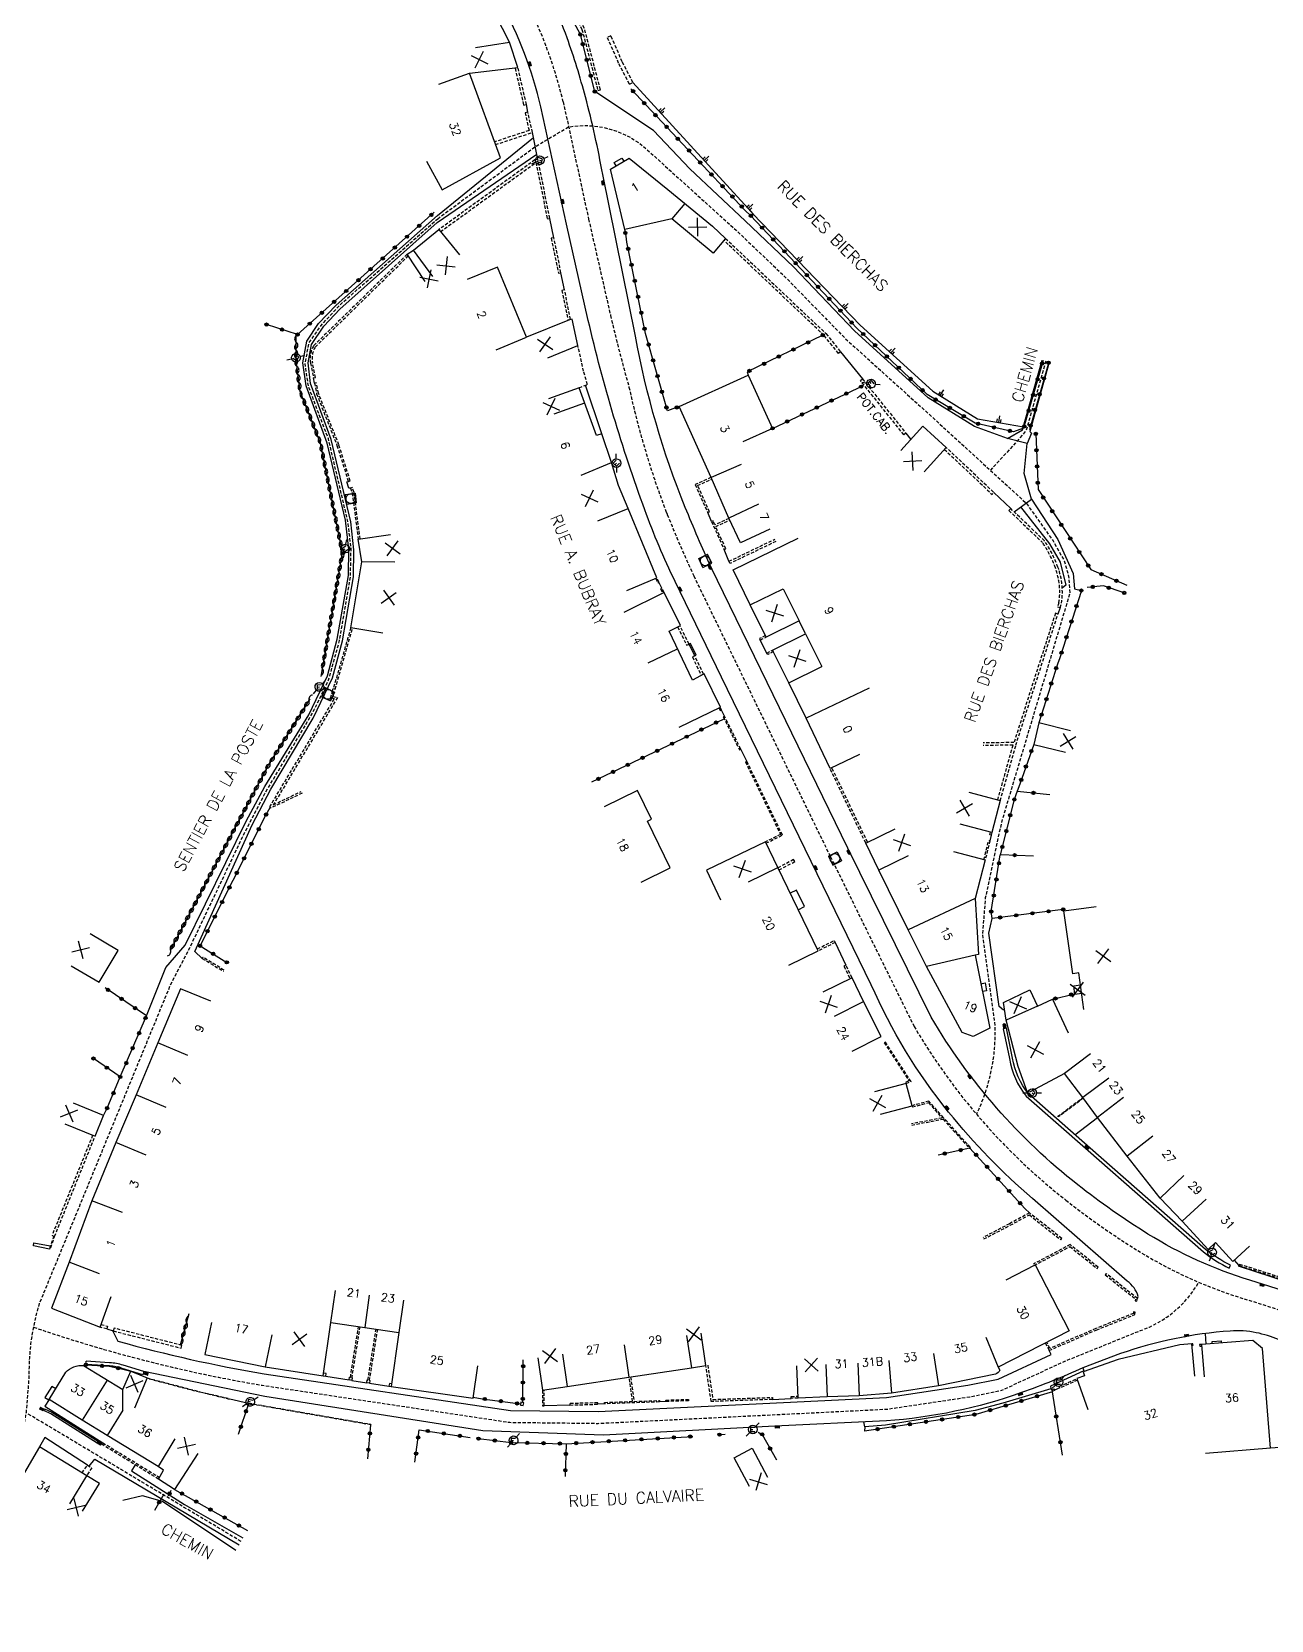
# Model space of a CAD drawing. Header units: millimetres. Extents: x 151000 to 152000, y 111999 to 113000.
# Drawn here: x 151493.3 to 151683.2, y 112000 to 112243.4 of the extents above; entities that cross this region are included whole.
import ezdxf
from ezdxf.enums import TextEntityAlignment as Align

# ---------------------------------------------------------------- set-up
doc = ezdxf.new("R2010")
doc.units = ezdxf.units.MM
doc.linetypes.add('DASHED', pattern=[0.75, 0.5, -0.25])
doc.layers.get('0').update_dxf_attribs({"linetype": 'CONTINUOUS'})
for name, color, linetype in [('W0001', 6, 'DASHED'), ('W0008', 7, 'CONTINUOUS'), ('W0100', 7, 'CONTINUOUS'), ('W0112', 1, 'DASHED'), ('W0211', 2, 'CONTINUOUS'), ('W0310', 3, 'CONTINUOUS'), ('W0322', 7, 'CONTINUOUS'), ('W0334', 7, 'CONTINUOUS'), ('W0400', 7, 'CONTINUOUS'), ('W0420', 7, 'CONTINUOUS'), ('W0471', 7, 'CONTINUOUS'), ('W0984', 7, 'CONTINUOUS'), ('W0989', 7, 'CONTINUOUS'), ('W0991', 7, 'CONTINUOUS'), ('W1102', 7, 'CONTINUOUS')]:
    doc.layers.add(name, color=color, linetype=linetype)
doc.styles.get("Standard").update_dxf_attribs({"font": 'romans.shx', "width": 0.85})

# ---------------------------------------------------------------- blocks, each defined once
blk = doc.blocks.new('T471')
for p, q in [((-0.333334, 0.333334), (-0.333334, -0.333334)), ((-0.333334, 0.333334), (0.333334, 0.333334)), ((-0.333334, 0), (0, 0)), ((0.500001, 0.500001), (1.000002, 1.000002)), ((-0.500001, -0.500001), (-1.000002, -1.000002)), ((-0.333334, -0.333334), (0.333334, -0.333334))]:
    blk.add_line(p, q)
blk.add_ellipse((0, 0), major_axis=(0.471405, 0.471405), ratio=1, start_param=5.4977871438, end_param=11.780972451)
blk = doc.blocks.new('t322o')
at = {"color": 0, "linetype": 'Continuous'}
for radius in [0.25, 0.15]:
    blk.add_circle((0, 0), radius, dxfattribs=at)
blk = doc.blocks.new('T400')
for p, q in [((-0.15, 0.3), (0.15, 0.3)), ((-0.15, -0.25), (-0.15, 0.3)), ((-0.15, 0.15), (0.15, 0.15)), ((-0.15, 0), (0.15, 0)), ((0.15, 0.3), (0.15, -0.25)), ((-0.15, -0.15), (0.15, -0.15)), ((-0.15, -0.25), (-0.15, -0.3)), ((-0.15, -0.3), (0.15, -0.3)), ((0.15, -0.3), (0.15, -0.25))]:
    blk.add_line(p, q)
blk = doc.blocks.new('t310o')
at = {"color": 0, "linetype": 'Continuous'}
for centre, start, end in [((-0.5, 0.38), 216.8699, 323.1304), ((0.5, -0.37), 36.8699, 143.1303)]:
    blk.add_arc(centre, 0.625, start, end, dxfattribs=at)
blk = doc.blocks.new('T420')
for p, q in [((0.75, 0.75), (-0.75, 0.75)), ((-0.75, 0.75), (-0.75, -0.75)), ((0.75, 0.75), (0.75, -0.75)), ((0.75, -0.75), (-0.75, -0.75))]:
    blk.add_line(p, q)
blk.add_ellipse((0, 0), major_axis=(-0.53, 0.53), ratio=1, start_param=3.926991, end_param=10.210176)
blk = doc.blocks.new('t211o')
at = {"color": 0, "linetype": 'Continuous'}
for p, q in [((-0.29, 0.5), (-0.29, 0)), ((0, 1), (0, 0)), ((0.29, 0.5), (0.29, 0))]:
    blk.add_line(p, q, dxfattribs=at)
blk = doc.blocks.new('t991o')
at = {"color": 0, "linetype": 'Continuous'}
for p, q in [((-1, 1), (1, -1)), ((-1, -1), (1, 1))]:
    blk.add_line(p, q, dxfattribs=at)

msp = doc.modelspace()

# ---------------------------------------------------------------- linework, layer by layer
at = {"layer": 'W0001'}
msp.add_lwpolyline([(151490.6, 112315.75, 0.113803), (151497.62, 112307.4), (151502.86, 112304.96), (151509.08, 112301.32), (151513.3, 112298.61), (151537.27, 112283.35), (151541.65, 112280.3, -0.111292), (151568.27, 112249.52, -0.064287), (151574.7, 112232.62), (151578.59, 112214.65), (151581.95, 112199.9, 0.011557), (151584.78, 112188.92, 0.038008), (151590.52, 112169.7, 0.000633), (151590.65, 112169.38, 0.010945), (151594.69, 112160), (151615.64, 112116.97), (151628.46, 112090.97, 0.093882), (151651.71, 112064.36, 0.027342), (151662.73, 112056.64, 0.065369), (151679.02, 112049.26), (151724.98, 112034.69)], format="xyb", dxfattribs=at)
at = {"layer": 'W0001', "flags": 128}
for points in [[(151555.47, 112214.72), (151570.41, 112225.76), (151575.53, 112228.78, -0.211483), (151586.85, 112225.93), (151601.19, 112212.95), (151608.58, 112205.92), (151617.91, 112196.37), (151630.87, 112184.67), (151645.59, 112171.19), (151649.75, 112165.39), (151651.47, 112162.29), (151652.14, 112159.91), (151652.33, 112157.36), (151641.83, 112122.18), (151639.37, 112110.68), (151638.93, 112104.98), (151640.83, 112091.13, -0.120442), (151638.01, 112077.52)], [(151474.72, 112000), (151485.89, 112015.45, 0.106589), (151492.46, 112031.87), (151492.9, 112037.32, -0.077893), (151494.46, 112048.51), (151514.55, 112097.37), (151517.48, 112103), (151525.57, 112119.99), (151529, 112126.68), (151534.86, 112136.52), (151536.62, 112139.59), (151538.76, 112144.04), (151540.43, 112150.08), (151542.1, 112159.83), (151542.2, 112164.19), (151541.72, 112168.32), (151538.72, 112181), (151535.66, 112189.05), (151535.16, 112192.61), (151535.79, 112195.74), (151537.6, 112198.36), (151540.47, 112201.48), (151555.47, 112214.72)], [(151493.56, 112044.9, 0.041336), (151528.58, 112036), (151566.5, 112030.32), (151580.08, 112030.16), (151624.41, 112032.35), (151636.99, 112034.23), (151641.88, 112035.23), (151651.54, 112039.68), (151663.13, 112044.37, 0.182544), (151672.07, 112051.79)]]:
    msp.add_lwpolyline(points, format="xyb", dxfattribs=at)
for points in [[(151648.64, 112192.89), (151645.62, 112182.27), (151644.26, 112180.66), (151640.15, 112176.17)], [(151525.34, 112012.08), (151492.44, 112031.77)]]:
    msp.add_lwpolyline(points, dxfattribs=at)
at = {"layer": 'W0008'}
for points in [[(151662.69, 112049.28), (151662.81, 112049.61, 0.162791), (151661.12, 112051.95), (151646.6, 112064.59, -0.04441), (151633.75, 112077.86, -0.067376), (151621.9, 112097.36), (151598.95, 112144.46), (151591.85, 112159.14, -0.025081), (151587.2, 112170.12, -0.030429), (151578.54, 112199.11), (151575.18, 112213.89), (151571.29, 112231.84, 0.06415), (151565.19, 112247.87, 0.111153), (151539.61, 112277.46), (151535.33, 112280.44), (151511.42, 112295.67), (151507.25, 112298.34), (151501.24, 112301.86), (151494.41, 112305.03, 0.142828), (151490.37, 112305.75)], [(151725.88, 112037.53), (151679.9, 112052.1, -0.065436), (151664.3, 112059.17, -0.027342), (151653.55, 112066.7, -0.093587), (151631.08, 112092.38), (151618.31, 112118.28), (151597.38, 112161.27, -0.010907), (151593.41, 112170.49, -0.051371), (151585.78, 112196.72), (151580.76, 112221.47, 0.02028), (151578.11, 112233.37, 0.021131), (151575.29, 112242.44, 0.046737), (151570.12, 112253.51, 0.088795)], [(151711.35, 112015.22), (151701.39, 112029.75, 0.060576), (151696.76, 112034.75), (151687.45, 112041.32, 0.095114), (151680.89, 112044.05, 0.069326), (151676.87, 112044.31, 0.065531), (151660.11, 112040.84), (151654.34, 112038.69, -0.02192), (151644.92, 112034.87, -0.067719), (151624.21, 112030.54), (151607.12, 112029.73), (151580.87, 112028.37), (151562.41, 112029), (151528.97, 112034.26), (151510.45, 112038.1), (151507.29, 112039.06, 0.067988), (151505.21, 112039.45), (151501.61, 112039.69)], [(151505.62, 112044.37), (151506.47, 112042.76, 0.026437), (151528.86, 112037.77), (151566.64, 112032.12), (151580.04, 112031.96), (151624.23, 112034.14), (151636.68, 112036), (151641.32, 112036.95), (151649.44, 112040.69), (151649.16, 112041.32)]]:
    msp.add_lwpolyline(points, format="xyb", dxfattribs=at)
for points in [[(151643.78, 112169.8), (151646.43, 112171.77), (151645.34, 112175.7), (151645.77, 112180.28), (151642.75, 112181.03), (151637.74, 112182.87), (151630.62, 112187.26), (151619.34, 112197.53), (151609.96, 112207.37), (151602.57, 112214.41), (151594.09, 112222.37), (151588.53, 112228.24), (151579.54, 112234.2)], [(151510.86, 112092.61), (151513.82, 112099.98), (151516.78, 112103.4), (151526.15, 112122.44), (151529.01, 112127.71), (151535.71, 112138.7), (151538.61, 112144.68), (151540.09, 112150.32), (151541.78, 112160.06), (151541.86, 112164.08), (151541.33, 112168.54), (151538.51, 112180.31), (151535.32, 112189.13), (151534.79, 112192.65), (151535.41, 112195.96), (151537.22, 112198.68), (151539.92, 112201.45), (151555.45, 112215.22), (151570.14, 112227.15)], [(151519.4, 112101.39), (151518.25, 112102.44), (151527.04, 112121.88), (151529.89, 112127.34), (151536.39, 112138.21), (151539.37, 112144.39), (151540.91, 112150.03), (151542.56, 112159.87), (151542.61, 112164.01), (151542.17, 112168.28), (151539.15, 112180.87), (151536, 112189.45), (151535.63, 112192.63), (151536.15, 112195.45), (151538, 112198.24), (151540.49, 112200.84), (151555.37, 112214.14), (151570.64, 112224.63)], [(151642.75, 112181.03), (151645.08, 112182.39)], [(151646.17, 112182.14), (151646.44, 112181.84), (151645.77, 112180.28)], [(151646.43, 112171.77), (151650.47, 112165.58), (151652.85, 112160.34), (151653.04, 112158.01), (151654.09, 112157.76)], [(151644.76, 112170.6), (151649.23, 112164.93), (151650.86, 112162.11), (151651.73, 112158.57), (151651.16, 112158.1)], [(151642.16, 112093.44), (151641.5, 112094.04), (151639.9, 112105.26), (151640.43, 112107.53), (151640.29, 112108.56)], [(151502.05, 112023.61), (151502.92, 112024.68), (151525.06, 112011.57)], [(151509.13, 112023.82), (151508.57, 112022.91), (151516.67, 112017.71), (151525.63, 112012.6)]]:
    msp.add_lwpolyline(points, dxfattribs=at)
at = {"layer": 'W0100'}
for points in [[(151553.75, 112223.54), (151556.15, 112219.15), (151565.08, 112224.02), (151560.36, 112237.03), (151567.76, 112237.87), (151566.45, 112241.77), (151562.25, 112250.11), (151560.61, 112253.36), (151556.75, 112259.3), (151551.01, 112264.47), (151547.87, 112267.32), (151540.55, 112274.25), (151536.79, 112277.76), (151535.14, 112278.22), (151534.97, 112277.91), (151527.3, 112282.94), (151522.15, 112286.18), (151515.47, 112290.98), (151510.68, 112294.35), (151505.8, 112297.77), (151501.95, 112299.83), (151497.22, 112302.12), (151491.92, 112304.58)], [(151553.57, 112205.1), (151550.79, 112209.26), (151551.76, 112209.91), (151555.66, 112213.05), (151558.8, 112209.16)], [(151572.33, 112193.39), (151576.95, 112195.28), (151576.08, 112199.35), (151575.69, 112199.25), (151569.06, 112196.55), (151564.63, 112207.3), (151560, 112205.4)], [(151606.37, 112167.18), (151601.85, 112165.06), (151600.07, 112168.84), (151597.37, 112175.05), (151592.46, 112185.96), (151603.02, 112190.77), (151606.77, 112182.6), (151602.22, 112180.52)], [(151584.44, 112157.76), (151589.06, 112159.68), (151584.63, 112170.33), (151583.18, 112173.83), (151582.09, 112177.36), (151580.62, 112181.76), (151579.79, 112181.49), (151577.15, 112188.83), (151572.45, 112187.14)], [(151626.44, 112179.2), (151629.79, 112182.91), (151633.38, 112179.67), (151630.02, 112175.96)], [(151547.07, 112151.22), (151542.14, 112152.04), (151543.83, 112162.13), (151543.31, 112165.6), (151548.25, 112166.34)], [(151620.1, 112132.63), (151615.58, 112130.49), (151611.93, 112138.22), (151609.27, 112143.62), (151606.78, 112148.64), (151611.82, 112151.14), (151610.85, 112153.1), (151605.82, 112150.6), (151603.34, 112155.57), (151600.74, 112160.91), (151610.71, 112165.77)], [(151592.47, 112136.8), (151598.79, 112139.89), (151596.3, 112144.97), (151594.53, 112144.03), (151590.91, 112151.53), (151592.67, 112152.4), (151590.17, 112157.46), (151583.97, 112154.4)], [(151652.45, 112136.28), (151647.59, 112137.46), (151646.79, 112134.17), (151651.65, 112132.99)], [(151586.62, 112113.06), (151591.11, 112115.26), (151587.6, 112122.42), (151588.22, 112122.72), (151586.07, 112127.11), (151580.97, 112124.61)], [(151636.83, 112126.85), (151641.66, 112125.56), (151640.36, 112120.67), (151635.53, 112121.95)], [(151634.52, 112117.75), (151639.36, 112116.49), (151637.83, 112110.57), (151638.31, 112101.97), (151637.84, 112101.87), (151640.05, 112090.72), (151637.5, 112089.44), (151635.85, 112090.03), (151630.38, 112100.13), (151627.55, 112105.78), (151623.08, 112114.9), (151621.06, 112119.07), (151625.57, 112121.24)], [(151609.28, 112100.37), (151613.78, 112102.55), (151607.6, 112115.3), (151605.67, 112119.23), (151596.63, 112114.9), (151598.79, 112110.39)], [(151654.49, 112093.55), (151653.69, 112099.17), (151652.78, 112099.04), (151651.41, 112108.66), (151656.36, 112109.37)], [(151499.32, 112100.28), (151503.62, 112097.74), (151506.51, 112102.63), (151502.21, 112105.17)], [(151618.97, 112087.16), (151623.43, 112089.42), (151620.71, 112094.79), (151618.95, 112098.41), (151614.46, 112096.22)], [(151520.69, 112094.82), (151516.07, 112096.75), (151512.61, 112088.46), (151509.26, 112080.5), (151506.18, 112073.17), (151502.5, 112064.24), (151498.99, 112054.85), (151496.32, 112047.82), (151503.73, 112044.9), (151505.46, 112049.59)], [(151679.86, 112057.3), (151677.3, 112054.94), (151674.63, 112057.85), (151673.5, 112056.82), (151669.54, 112061.12), (151666.15, 112064.67), (151661.12, 112071.1), (151656.58, 112077.03), (151654.3, 112080.07), (151651.51, 112083.77), (151646.24, 112080.96), (151645.83, 112080.86), (151644.42, 112084.85), (151642.56, 112091.91), (151642.14, 112094.66), (151646.18, 112096.56), (151647.35, 112094.06), (151649.65, 112095.14), (151652.08, 112089.99)], [(151654.14, 112096.02), (151653.1, 112095.87), (151652.92, 112097.18), (151653.95, 112097.33)], [(151623.34, 112077.52), (151628.16, 112078.83), (151627.24, 112082.24), (151622.41, 112080.93)], [(151498.35, 112076.06), (151502.97, 112074.14), (151504.29, 112077.32), (151499.67, 112079.24)], [(151520.81, 112045.61), (151519.8, 112040.71), (151529.06, 112038.81), (151537.94, 112037.44), (151539.11, 112045.59), (151549.54, 112044.1), (151548.35, 112035.81), (151560.91, 112034), (151561.62, 112038.95)], [(151570.79, 112040.2), (151571.52, 112035.25), (151575.31, 112035.81), (151584.78, 112037.25), (151594.34, 112038.69), (151596.56, 112039.02), (151595.82, 112043.97)], [(151501.03, 112016.69), (151503.63, 112020.96), (151501.72, 112022.12), (151494.47, 112026.58), (151491.09, 112020.77), (151487.52, 112014.23), (151491.91, 112011.83)], [(151603.24, 112020.48), (151600.89, 112024.9), (151603.66, 112026.36), (151606, 112021.94)]]:
    msp.add_lwpolyline(points, dxfattribs=at)
msp.add_lwpolyline([(151597.66, 112209.42), (151591.35, 112214.71), (151584.12, 112213.05), (151581.94, 112222.31), (151584.82, 112224), (151590.73, 112219.17), (151597.6, 112213.59), (151599.56, 112211.71)], close=True, dxfattribs=at)
for points in [[(151642.55, 112052.17), (151647, 112054.46), (151652.2, 112044.36), (151641.35, 112038.76), (151641.58, 112038.32, -0.246478), (151640.92, 112037.71), (151632.2, 112035.89), (151624.99, 112034.8), (151620.06, 112034.38), (151615.16, 112034.2), (151610.69, 112034.01), (151610.48, 112039)], [(151518.73, 112025.54), (151515.16, 112020.03), (151512.71, 112021.62), (151513.48, 112022.99), (151512.62, 112023.54), (151504.82, 112028.28), (151501.01, 112030.65), (151495.93, 112033.81), (151498.5, 112037.99, -0.235658), (151501.22, 112039.02), (151507.25, 112035.33), (151508.46, 112038.15), (151510.94, 112037.13), (151509.02, 112032.51)]]:
    msp.add_lwpolyline(points, format="xyb", dxfattribs=at)
at = {"layer": 'W0100', "flags": 128}
for points in [[(151671.5, 112037.39), (151671, 112042.36), (151669.19, 112042.18), (151659.75, 112039.94), (151654.36, 112038.06), (151654.59, 112037.42), (151653.42, 112037.02), (151655.06, 112032.3)], [(151693.14, 112028.17), (151697.23, 112031.04), (151695.52, 112033.48), (151687.11, 112028.19), (151687.27, 112026.68), (151683.09, 112026.35), (151681.82, 112041.63), (151680.35, 112042.85), (151672.52, 112042.26), (151672.89, 112037.27)]]:
    msp.add_lwpolyline(points, dxfattribs=at)
at = {"layer": 'W0112'}
for points in [[(151580.4, 112234.48), (151577.96, 112243.87), (151573.12, 112252.98), (151562.65, 112268.55), (151552.62, 112279.47), (151552.33, 112279.2), (151562.34, 112268.3), (151572.77, 112252.78), (151577.58, 112243.72), (151580.01, 112234.38), (151580.01, 112234.38)], [(151581.45, 112242.49), (151583.19, 112238.49), (151584.84, 112235.32), (151585.39, 112235.6), (151583.75, 112238.75), (151582.01, 112242.73)], [(151573.96, 112206.37), (151574.36, 112206.45), (151573.26, 112211.81), (151572.87, 112211.73)], [(151536.57, 112189.53), (151536.91, 112187.9), (151540.04, 112179.98), (151541.78, 112174.47), (151542.06, 112174.56), (151540.33, 112180.08), (151537.2, 112187.98), (151536.87, 112189.59)], [(151620.55, 112190.17), (151627.22, 112181.85), (151626.91, 112181.6), (151620.24, 112189.92)], [(151601.9, 112133.47), (151599.42, 112138.49), (151599.22, 112138.39), (151601.69, 112133.37)], [(151627.24, 112082.24), (151628, 112082.52), (151624.06, 112088.57), (151623.89, 112088.46), (151627.69, 112082.62), (151627.17, 112082.43)], [(151662.58, 112048.86), (151662.69, 112049.28), (151657.91, 112053.1), (151657.75, 112052.91), (151662.41, 112049.19), (151662.34, 112048.93)], [(151505.77, 112044.32), (151516.17, 112041.69), (151516.28, 112042.11), (151505.88, 112044.75)], [(151523.59, 112033.84), (151519.93, 112034.7), (151519.96, 112034.8), (151523.62, 112033.94)], [(151649.62, 112035.32), (151649.9, 112035.45), (151650, 112035.22), (151649.72, 112035.09)], [(151526.5, 112033.27), (151545.22, 112030.03), (151545.2, 112029.93), (151526.49, 112033.17), (151526.49, 112033.17)], [(151568.22, 112033.39), (151568.15, 112032.96), (151568.59, 112032.9), (151568.65, 112033.33)], [(151580.03, 112033.1), (151580.02, 112033.32), (151575.71, 112033.18), (151575.72, 112032.96)], [(151590.45, 112033.72), (151593.92, 112033.84), (151593.92, 112033.62), (151590.46, 112033.5)]]:
    msp.add_lwpolyline(points, close=True, dxfattribs=at)
for points in [[(151567.33, 112237.77), (151568.64, 112232.1), (151569.07, 112232.2), (151567.76, 112237.87)], [(151564.33, 112226.07), (151569.98, 112227.93), (151569.3, 112231.05), (151568.87, 112230.96), (151569.47, 112228.23), (151564.18, 112226.49)], [(151555.92, 112212.74), (151570.49, 112223.33), (151572.28, 112214.69), (151572.67, 112214.77), (151570.8, 112223.81), (151570.37, 112223.74), (151555.66, 112213.05)], [(151599.56, 112211.71), (151614.96, 112197.11), (151617.19, 112194.33), (151616.88, 112194.08), (151614.66, 112196.84), (151599.29, 112211.42)], [(151575.84, 112199.29), (151574.9, 112203.82), (151574.51, 112203.74), (151575.46, 112199.16)], [(151577.15, 112188.83), (151578.4, 112189.29), (151577.83, 112191.35), (151576.95, 112195.28)], [(151543.6, 112165.64), (151542.65, 112172.79), (151542.38, 112173.56), (151542.09, 112173.46), (151542.35, 112172.72), (151543.31, 112165.6)], [(151597.35, 112175.1), (151594.93, 112173.98), (151596.84, 112169.7), (151597.1, 112169.81), (151595.29, 112173.84), (151597.46, 112174.84)], [(151600.09, 112168.79), (151597.95, 112167.82), (151597.66, 112168.45), (151597.4, 112168.34), (151599.34, 112164.05), (151599.6, 112164.16), (151598.06, 112167.56), (151600.21, 112168.54)], [(151607.27, 112165.27), (151600.26, 112161.9), (151600.1, 112162.24), (151607.11, 112165.61)], [(151588.87, 112159.6), (151589.19, 112158.95), (151589.37, 112159.04), (151589.06, 112159.68)], [(151590.17, 112157.46), (151589.8, 112158.11), (151589.63, 112158.01), (151589.99, 112157.37)], [(151641.66, 112125.56), (151644.05, 112134.06), (151650.49, 112154.14), (151650.11, 112154.27), (151643.76, 112134.46), (151639.05, 112134.42)], [(151542.14, 112152.04), (151539.48, 112142.74), (151539.76, 112142.66), (151542.43, 112151.96)], [(151592.23, 112152.19), (151593.63, 112149.36), (151593.99, 112149.54), (151592.59, 112152.36)], [(151605.7, 112150.84), (151604.79, 112150.42), (151604.9, 112150.17), (151605.82, 112150.6)], [(151596.22, 112144.93), (151594.86, 112147.75), (151594.5, 112147.58), (151595.86, 112144.74)], [(151606.91, 112148.4), (151606.05, 112147.93), (151605.92, 112148.17), (151606.78, 112148.64)], [(151534.68, 112126.7), (151529.94, 112124.43), (151529.73, 112124.6), (151539.64, 112141.16), (151539.04, 112141.28), (151539.24, 112141.96), (151539.52, 112141.88), (151539.42, 112141.51), (151540.12, 112141.37), (151530.28, 112124.92), (151534.55, 112126.97)], [(151598.55, 112139.77), (151598.74, 112139.35), (151598.95, 112139.44), (151598.76, 112139.87)], [(151641.28, 112125.67), (151643.63, 112134.06), (151639.05, 112134.02)], [(151605.77, 112119.03), (151608.29, 112120.29), (151602.82, 112131.62), (151602.61, 112131.52), (151607.99, 112120.39), (151605.67, 112119.23)], [(151621.06, 112119.07), (151615.58, 112130.49)], [(151621.33, 112119.2), (151615.85, 112130.62)], [(151640.36, 112120.67), (151640.26, 112120.27), (151640.06, 112120.32), (151640.17, 112120.72)], [(151639.17, 112116.54), (151639.89, 112119.46), (151640.08, 112119.41), (151639.36, 112116.49)], [(151607.77, 112114.95), (151610.18, 112116.23), (151610, 112116.55), (151607.62, 112115.27)], [(151613.63, 112102.84), (151616.21, 112104.13), (151616.36, 112103.83), (151613.78, 112102.55)], [(151522.74, 112099.61), (151519.51, 112101.56), (151519.4, 112101.39), (151522.64, 112099.44)], [(151618.95, 112098.41), (151618.01, 112100.36), (151617.71, 112100.22), (151618.66, 112098.26)], [(151628.1, 112075.86), (151632.9, 112076.77), (151636.94, 112072.3), (151637.09, 112072.44), (151632.97, 112076.99), (151630.73, 112079.53), (151628.16, 112078.83), (151628.22, 112078.63), (151630.66, 112079.3), (151632.74, 112076.94), (151628.06, 112076.05)], [(151654.38, 112079.97), (151650.56, 112077.1), (151650.49, 112077.2), (151654.31, 112080.06)], [(151502.6, 112074.29), (151496.38, 112058.95), (151496.66, 112058.83), (151496.1, 112057.13), (151496.19, 112057.1), (151496.76, 112058.8), (151502.97, 112074.14)], [(151639.14, 112058.41), (151643.18, 112060.51), (151646.12, 112062.09), (151650.92, 112058.3), (151651.08, 112058.5), (151646.15, 112062.39), (151643.07, 112060.73), (151639.02, 112058.64)], [(151646.88, 112054.35), (151652.34, 112057.24), (151656.51, 112053.89), (151656.66, 112054.09), (151652.37, 112057.54), (151646.76, 112054.57)], [(151684.66, 112055.37), (151688.11, 112051.43), (151678.31, 112054.53), (151678.25, 112054.34), (151688.49, 112051.1), (151688.55, 112051.29), (151688.48, 112051.32), (151684.81, 112055.5)], [(151648.56, 112042.48), (151649.16, 112041.32), (151656.38, 112044.46), (151662.29, 112046.83), (151662.35, 112047.22), (151662.1, 112047.26), (151662.06, 112047), (151656.29, 112044.69), (151649.27, 112041.64), (151648.78, 112042.6)], [(151503.88, 112045.31), (151504.89, 112045.04), (151504.78, 112044.62), (151503.73, 112044.9)], [(151543.54, 112044.96), (151542.28, 112037.18), (151542.39, 112037.17), (151542.33, 112036.75), (151541.91, 112036.81), (151541.97, 112037.23), (151542.09, 112037.21), (151543.34, 112044.99)], [(151546.23, 112044.57), (151544.98, 112036.76), (151545.09, 112036.74), (151545.03, 112036.32), (151544.6, 112036.39), (151544.67, 112036.81), (151544.78, 112036.79), (151546.03, 112044.6)], [(151671.03, 112042.1), (151671.22, 112042.12), (151671.19, 112042.37), (151671, 112042.35)], [(151672.52, 112042.26), (151672.2, 112042.23), (151672.23, 112041.98), (151672.53, 112042.01)], [(151510.94, 112037.13), (151519.03, 112035.01), (151519, 112034.92), (151510.9, 112037.03)], [(151537.94, 112037.44), (151538.34, 112037.39), (151538.39, 112037.81), (151538, 112037.86)], [(151585.03, 112037.29), (151585.55, 112033.53), (151589.44, 112033.67), (151589.44, 112033.45), (151581.04, 112033.15), (151581.04, 112033.37), (151585.32, 112033.52), (151584.82, 112037.25)], [(151596.85, 112039.07), (151597.63, 112033.82), (151606.76, 112034.13), (151606.77, 112033.83), (151597.37, 112033.51), (151596.56, 112039.02)], [(151653.5, 112036.78), (151650.81, 112035.58), (151650.71, 112035.81), (151653.42, 112037.02)], [(151548.41, 112036.22), (151548.08, 112036.28), (151548, 112035.87), (151548.35, 112035.81)], [(151571.52, 112035.25), (151571.52, 112032.86), (151571.78, 112032.86), (151571.78, 112035.29)], [(151610.69, 112034.01), (151609.64, 112033.99), (151609.64, 112034.29), (151610.69, 112034.31)], [(151512.71, 112021.62), (151504, 112026.95), (151504.16, 112027.2), (151512.86, 112021.87)], [(151501, 112022.57), (151501.8, 112023.78), (151502.46, 112023.34), (151501.67, 112022.15)]]:
    msp.add_lwpolyline(points, dxfattribs=at)
msp.add_lwpolyline([(151550.79, 112209.26), (151536.46, 112195.25, 0.175438), (151535.97, 112192.6), (151536.43, 112190.32), (151536.73, 112190.38), (151536.27, 112192.65, -0.172304), (151536.7, 112195.06), (151550.96, 112209.01)], format="xyb", dxfattribs=at)
at = {"layer": 'W0112', "flags": 128}
msp.add_lwpolyline([(151633.1, 112179.38), (151640.4, 112172.49), (151640.67, 112172.78), (151633.38, 112179.67)], dxfattribs=at)
at = {"layer": 'W0112'}
msp.add_lwpolyline([(151650.83, 112155.13), (151651.05, 112155.8, 0.126051), (151650.5, 112161.34, 0.061524), (151648.44, 112165.37), (151643.27, 112170.3), (151642.99, 112170.01), (151648.14, 112165.11, -0.060926), (151650.12, 112161.21, -0.125271), (151650.66, 112155.89), (151650.45, 112155.25)], format="xyb", close=True, dxfattribs=at)
at = {"layer": 'W0211'}
for points in [[(151585.39, 112235.6), (151603.03, 112216.26), (151603.76, 112215.44), (151620.18, 112198.41), (151631.32, 112188.32), (151638.18, 112184.08), (151645.21, 112182.85)], [(151524.52, 112010.66), (151513.29, 112018.21), (151510.22, 112019.04), (151507.23, 112018.33)]]:
    msp.add_lwpolyline(points, dxfattribs=at)
at = {"layer": 'W0310'}
for points in [[(151537.6, 112144.56), (151540.87, 112163.57), (151537.5, 112180.32), (151534.41, 112188.27), (151533.78, 112193.05), (151533.81, 112196.79)], [(151514.52, 112102.67), (151524.24, 112121.05), (151529.56, 112130.99), (151535.94, 112141.16)], [(151516.05, 112042.17), (151517.41, 112046.98)]]:
    msp.add_lwpolyline(points, dxfattribs=at)
at = {"layer": 'W0322'}
msp.add_line((151651.19, 112025.29), (151649.62, 112035.32), dxfattribs=at)
for points in [[(151577.33, 112242.92), (151571.93, 112253.01), (151562.14, 112267.4), (151552.42, 112278.39)], [(151579.54, 112234.2), (151577.33, 112242.92)], [(151648.22, 112193.01), (151645.25, 112182.63), (151643.69, 112182.07), (151637.81, 112183.41), (151630.49, 112187.77), (151619.71, 112197.95), (151603.45, 112215.17), (151602.55, 112216.05), (151585.05, 112234.61)], [(151534, 112196.97), (151554.94, 112215.7)], [(151584.33, 112212.03), (151584.12, 112213.05)], [(151592.46, 112185.96), (151590.66, 112185.26), (151587.32, 112197.11), (151584.46, 112211.13)], [(151534, 112196.97), (151529.24, 112198.5)], [(151614.48, 112196.86), (151602.88, 112191.24), (151603.02, 112190.77)], [(151649.1, 112192.76), (151646.12, 112182.39)], [(151606.77, 112182.6), (151620.72, 112189.17)], [(151647.11, 112181.75), (151647.45, 112173.21), (151655.53, 112160.98), (151661.05, 112158.55)], [(151654.09, 112157.76), (151650.79, 112147.45)], [(151660.66, 112157.39), (151657.46, 112158.46), (151654.99, 112158.21)], [(151650.41, 112146.45), (151647.59, 112137.46)], [(151579.11, 112128.42), (151599.36, 112138.12)], [(151646.79, 112134.17), (151644.65, 112128.08)], [(151644.27, 112127), (151649.24, 112126.48)], [(151519.07, 112103.32), (151529.17, 112123.43), (151529.82, 112124.49)], [(151643.82, 112125.74), (151641.67, 112117.26)], [(151640.29, 112108.56), (151641.67, 112117.26)], [(151641.76, 112117.29), (151646.76, 112117.11)], [(151651.41, 112108.66), (151651.31, 112108.89), (151640.43, 112107.53)], [(151519.07, 112103.32), (151523.18, 112100.79)], [(151504.82, 112078.46), (151506.84, 112083.23), (151510.86, 112092.61), (151504.5, 112096.88)], [(151649.65, 112095.14), (151653.09, 112095.99)], [(151506.84, 112083.23), (151502.72, 112086.06)], [(151637.02, 112072.34), (151632.14, 112071.27)], [(151645.45, 112063.09), (151637.02, 112072.34)], [(151568.49, 112033.36), (151568.58, 112039.87)], [(151501.57, 112039.14), (151505.12, 112038.9), (151507.02, 112038.54), (151508.46, 112038.15)], [(151649.66, 112035), (151637.92, 112031.54), (151620.88, 112028.98)], [(151526.49, 112033.17), (151524.92, 112028.46)], [(151562.29, 112033.94), (151568.18, 112033.15)], [(151545.2, 112029.94), (151544.71, 112024.75)], [(151551.99, 112024.23), (151552.64, 112029.18), (151560.46, 112028.01)], [(151561.74, 112027.82), (151566.72, 112027.21), (151575.17, 112027.04), (151594.58, 112028.16)], [(151598.65, 112028.43), (151599.53, 112028.51)], [(151604.59, 112028.82), (151605.17, 112028.48)], [(151605.17, 112028.48), (151607.38, 112024.56)], [(151575.17, 112027.04), (151575, 112022.04)], [(151514.58, 112019.85), (151514.19, 112019.03)], [(151515.16, 112020.03), (151526.35, 112013.75)], [(151513.51, 112019.33), (151512.1, 112016.79)]]:
    msp.add_lwpolyline(points, dxfattribs=at)
at = {"layer": 'W0334'}
for points in [[(151569.3, 112231.05), (151569.07, 112232.2)], [(151570.8, 112223.81), (151569.98, 112227.93)], [(151582.83, 112222.83), (151582.53, 112223.33), (151583.69, 112224), (151583.98, 112223.51)], [(151573.26, 112211.81), (151572.67, 112214.77)], [(151584.46, 112211.13), (151584.33, 112212.03)], [(151574.9, 112203.82), (151574.36, 112206.45)], [(151617.19, 112194.33), (151620.55, 112190.17)], [(151645.08, 112182.39), (151648.11, 112193.04)], [(151649.17, 112192.74), (151646.17, 112182.14)], [(151536.57, 112189.53), (151536.43, 112190.32)], [(151580.62, 112181.76), (151578.14, 112189.2)], [(151627.22, 112181.85), (151627.94, 112180.87)], [(151542.09, 112173.46), (151541.87, 112173.42), (151541.55, 112174.42), (151541.78, 112174.47)], [(151643.27, 112170.3), (151640.67, 112172.78)], [(151597.4, 112168.34), (151596.84, 112169.7)], [(151600.1, 112162.24), (151599.34, 112164.05)], [(151589.8, 112158.11), (151589.37, 112159.04)], [(151650.83, 112155.13), (151650.49, 112154.14)], [(151594.86, 112147.75), (151595.09, 112147.85), (151594.21, 112149.65), (151593.99, 112149.54)], [(151594.86, 112147.75), (151593.99, 112149.54)], [(151605.92, 112148.17), (151604.9, 112150.17)], [(151650.79, 112147.45), (151650.41, 112146.45)], [(151539.24, 112141.96), (151539.48, 112142.74)], [(151599.42, 112138.49), (151598.95, 112139.44)], [(151602.82, 112131.62), (151601.9, 112133.47)], [(151644.65, 112128.08), (151644.27, 112127), (151643.82, 112125.74)], [(151640.26, 112120.27), (151640.08, 112119.41)], [(151610.72, 112108.86), (151611.69, 112109.33), (151610.44, 112111.87), (151609.49, 112111.41)], [(151616.36, 112103.83), (151618.01, 112100.36)], [(151638.7, 112097.52), (151639.34, 112097.65), (151639.56, 112096.44), (151638.94, 112096.32)], [(151504.29, 112077.32), (151504.82, 112078.46)], [(151653.11, 112074.38), (151656.57, 112077.04)], [(151646.22, 112062.34), (151645.45, 112063.09)], [(151726.36, 112039.03), (151688.48, 112050.89), (151678.17, 112054.22), (151678.25, 112054.34), (151677.55, 112055.17)], [(151504.78, 112044.62), (151505.77, 112044.32)], [(151673.06, 112043.92), (151673.15, 112042.31)], [(151674.15, 112042.38), (151674.13, 112042.71), (151675.5, 112042.8), (151675.52, 112042.49)], [(151538.34, 112037.39), (151541.91, 112036.81)], [(151654.34, 112038.69), (151654.46, 112038.19), (151649.35, 112035.84), (151649.41, 112035.47)], [(151496.94, 112035.46), (151496.35, 112035.82), (151495.28, 112034.13), (151495.89, 112033.75)], [(151519.03, 112035.01), (151519.96, 112034.8)], [(151542.33, 112036.75), (151544.6, 112036.39)], [(151545.03, 112036.32), (151548, 112035.87)], [(151649.41, 112035.47), (151642.07, 112033.28), (151637.83, 112032.15), (151624.08, 112029.88), (151620.92, 112029.64), (151620.77, 112030.38)], [(151649.63, 112035.24), (151649.41, 112035.47)], [(151650.8, 112035.6), (151650, 112035.24)], [(151495.93, 112033.81), (151495.26, 112032.8), (151504.16, 112027.2)], [(151523.62, 112033.94), (151526.5, 112033.27)], [(151560.93, 112034.16), (151562.29, 112033.94)], [(151575.72, 112032.96), (151571.78, 112032.86)], [(151581.04, 112033.15), (151580.03, 112033.1)], [(151590.46, 112033.5), (151589.44, 112033.45)], [(151606.77, 112033.83), (151609.64, 112033.99)], [(151620.92, 112029.64), (151620.88, 112028.98)], [(151501.8, 112023.78), (151495.26, 112027.99), (151494.47, 112026.58)]]:
    msp.add_lwpolyline(points, dxfattribs=at)
msp.add_lwpolyline([(151642.11, 112090.62), (151643.06, 112086.04, 0.130833), (151645.65, 112080.29), (151655.13, 112071.94), (151672.8, 112056.43, 0.059728), (151676.74, 112053.96), (151676.95, 112054.41, -0.059596), (151673.12, 112056.81), (151655.46, 112072.31), (151646.01, 112080.64, -0.13017), (151643.56, 112086.13), (151642.6, 112090.72)], format="xyb", close=True, dxfattribs=at)
for points in [[(151493.61, 112057.83), (151496.09, 112057.36), (151496, 112056.86), (151493.52, 112057.34)], [(151503.32, 112027.15), (151496.2, 112031.63), (151495.1, 112032.14), (151495.23, 112032.41), (151496.35, 112031.89), (151503.48, 112027.4)]]:
    msp.add_lwpolyline(points, close=True, dxfattribs=at)
at = {"layer": 'W0334', "flags": 128}
msp.add_lwpolyline([(151510.45, 112038.1), (151510.3, 112037.62), (151507.14, 112038.58, 0.068385), (151505.18, 112038.95), (151501.58, 112039.19), (151501.61, 112039.69)], format="xyb", dxfattribs=at)
at = {"layer": 'W1102'}
for p, q in [((151561.27, 112240.93), (151566.45, 112241.77)), ((151555.66, 112235.33), (151560.36, 112237.03)), ((151593.32, 112217.06), (151591.35, 112214.71)), ((151573.29, 112184.8), (151577.99, 112186.51)), ((151601.96, 112177.04), (151597.37, 112175.05)), ((151604.6, 112170.96), (151600.07, 112168.84)), ((151580.01, 112168.41), (151584.63, 112170.33)), ((151587.71, 112146.66), (151592.21, 112148.83)), ((151621.57, 112142.77), (151611.93, 112138.22)), ((151603.1, 112113.12), (151607.6, 112115.3)), ((151627.57, 112117.1), (151623.08, 112114.9)), ((151616.25, 112092.53), (151620.71, 112094.79)), ((151517.21, 112086.52), (151512.61, 112088.46)), ((151655.49, 112086.79), (151651.51, 112083.77)), ((151658.31, 112083.06), (151654.3, 112080.07)), ((151513.87, 112078.57), (151509.26, 112080.5)), ((151660.54, 112080.07), (151656.58, 112077.03)), ((151665.06, 112074.18), (151661.12, 112071.1)), ((151510.81, 112071.26), (151506.18, 112073.17)), ((151669.79, 112068.14), (151666.15, 112064.67)), ((151507.18, 112062.49), (151502.5, 112064.24)), ((151673.22, 112064.51), (151669.54, 112061.12)), ((151503.67, 112053.08), (151498.99, 112054.85)), ((151544.96, 112049.8), (151544.32, 112044.85)), ((151530.07, 112043.71), (151529.06, 112038.81)), ((151584.03, 112042.19), (151584.78, 112037.25)), ((151593.6, 112043.64), (151594.34, 112038.69)), ((151639.44, 112043.38), (151641.35, 112038.76)), ((151574.58, 112040.76), (151575.31, 112035.81)), ((151619.86, 112039.39), (151620.06, 112034.38)), ((151624.57, 112039.79), (151624.99, 112034.8)), ((151631.45, 112040.84), (151632.2, 112035.89)), ((151614.95, 112039.19), (151615.16, 112034.2)), ((151504.84, 112036.8), (151501.01, 112030.65)), ((151507.25, 112032.2), (151507.25, 112035.33)), ((151507.25, 112032.2), (151504.82, 112028.28)), ((151515.22, 112027.81), (151512.62, 112023.54)), ((151683.09, 112026.35), (151673.13, 112025.52)), ((151499.12, 112017.85), (151501.72, 112022.12))]:
    msp.add_line(p, q, dxfattribs=at)
for points in [[(151554.72, 112205.88), (151551.76, 112209.91)], [(151577.46, 112175.43), (151582.09, 112177.36)], [(151548.89, 112162.08), (151543.83, 112162.13)], [(151637.83, 112110.57), (151627.55, 112105.78)], [(151637.84, 112101.87), (151630.38, 112100.13)], [(151647.35, 112094.06), (151642.56, 112091.91)]]:
    msp.add_lwpolyline(points, dxfattribs=at)
at = {"layer": 'W1102', "flags": 128}
for points in [[(151564.44, 112194.64), (151569.06, 112196.55)], [(151603.35, 112155.55), (151608.4, 112158.01)], [(151608.4, 112158.01), (151610.85, 112153.1)], [(151611.82, 112151.14), (151614.32, 112146.11)], [(151609.27, 112143.62), (151614.32, 112146.11)], [(151539.11, 112045.59), (151539.83, 112050.54)], [(151550.25, 112049.05), (151549.54, 112044.1)]]:
    msp.add_lwpolyline(points, dxfattribs=at)

# ---------------------------------------------------------------- block references
at = {"layer": 'W0211'}
for p, rotation in [((151589.55, 112231.04), 312.368119554072), ((151596.29, 112223.65), 312.368119554072), ((151603.03, 112216.26), 312.368119554072), ((151610.7, 112208.25), 313.957333502498), ((151617.64, 112201.05), 313.957333502498), ((151624.88, 112194.16), 317.8209152325181), ((151632.43, 112187.63), 328.269966671381), ((151641.37, 112183.52), 350.1153144084431)]:
    msp.add_blockref('t211o', p, dxfattribs=dict(at, rotation=rotation))
at = {"layer": 'W0310'}
for p, rotation in [((151533.79, 112194.57), 89.47768160470389), ((151533.8, 112195.82), 89.47768160470389), ((151533.78, 112193.32), 89.47768160470389), ((151533.91, 112192.08), 97.50720060122818), ((151534.07, 112190.84), 97.50720060122818), ((151534.23, 112189.6), 97.50720060122818), ((151534.4, 112188.36), 97.50720060122818), ((151534.83, 112187.19), 111.266153288773), ((151535.28, 112186.03), 111.266153288773), ((151535.74, 112184.86), 111.266153288773), ((151536.19, 112183.7), 111.266153288773), ((151536.64, 112182.53), 111.266153288773), ((151537.1, 112181.37), 111.266153288773), ((151537.53, 112180.2), 101.377418947642), ((151537.78, 112178.97), 101.377418947642), ((151538.02, 112177.74), 101.377418947642), ((151538.27, 112176.52), 101.377418947642), ((151538.51, 112175.29), 101.377418947642), ((151538.76, 112174.07), 101.377418947642), ((151539.01, 112172.84), 101.377418947642), ((151539.25, 112171.62), 101.377418947642), ((151539.5, 112170.39), 101.377418947642), ((151539.75, 112169.17), 101.377418947642), ((151539.99, 112167.94), 101.377418947642), ((151540.24, 112166.72), 101.377418947642), ((151540.49, 112165.49), 101.377418947642), ((151540.73, 112164.26), 101.377418947642), ((151540.78, 112163.04), 80.2222962033668), ((151540.36, 112160.57), 80.2222962033668), ((151540.57, 112161.8), 80.2222962033668), ((151539.93, 112158.11), 80.2222962033668), ((151540.15, 112159.34), 80.2222962033668), ((151539.51, 112155.65), 80.2222962033668), ((151539.72, 112156.88), 80.2222962033668), ((151539.08, 112153.18), 80.2222962033668), ((151539.3, 112154.41), 80.2222962033668), ((151538.66, 112150.72), 80.2222962033668), ((151538.87, 112151.95), 80.2222962033668), ((151538.23, 112148.25), 80.2222962033668), ((151538.45, 112149.49), 80.2222962033668), ((151537.81, 112145.79), 80.2222962033668), ((151538.02, 112147.02), 80.2222962033668), ((151535.77, 112140.89), 57.89234121569679), ((151534.44, 112138.77), 57.89234121569679), ((151535.1, 112139.83), 57.89234121569679), ((151533.11, 112136.65), 57.89234121569679), ((151533.77, 112137.71), 57.89234121569679), ((151531.11, 112133.48), 57.89234121569679), ((151531.78, 112134.54), 57.89234121569679), ((151532.44, 112135.6), 57.89234121569679), ((151529.79, 112131.36), 57.89234121569679), ((151530.45, 112132.42), 57.89234121569679), ((151528.58, 112129.17), 61.8775936541463), ((151529.17, 112130.27), 61.8775936541463), ((151527.4, 112126.97), 61.8775936541463), ((151527.99, 112128.07), 61.8775936541463), ((151525.64, 112123.66), 61.8775936541463), ((151526.22, 112124.76), 61.8775936541463), ((151526.81, 112125.86), 61.8775936541463), ((151524.46, 112121.45), 61.8775936541463), ((151525.05, 112122.56), 61.8775936541463), ((151523.29, 112119.24), 62.128443309136), ((151523.87, 112120.35), 62.128443309136), ((151522.12, 112117.03), 62.128443309136), ((151522.7, 112118.14), 62.128443309136), ((151520.95, 112114.82), 62.128443309136), ((151521.53, 112115.93), 62.128443309136), ((151519.2, 112111.51), 62.128443309136), ((151519.78, 112112.61), 62.128443309136), ((151520.36, 112113.72), 62.128443309136), ((151518.03, 112109.3), 62.128443309136), ((151518.61, 112110.4), 62.128443309136), ((151516.86, 112107.09), 62.128443309136), ((151517.44, 112108.19), 62.128443309136), ((151515.69, 112104.88), 62.128443309136), ((151516.27, 112105.98), 62.128443309136), ((151514.52, 112102.67), 62.128443309136), ((151515.11, 112103.77), 62.128443309136), ((151517.02, 112045.6), 74.2822073288372), ((151516.34, 112043.19), 74.2822073288372), ((151516.68, 112044.4), 74.2822073288372)]:
    msp.add_blockref('t310o', p, dxfattribs=dict(at, rotation=rotation))
at = {"layer": 'W0322'}
for p, rotation in [((151577.33, 112242.92), 118.157863840817), ((151577.7, 112241.47), 104.191614561462), ((151578.31, 112239.05), 104.191614561462), ((151578.93, 112236.62), 104.191614561462), ((151579.54, 112234.2), 104.191614561462), ((151585.4, 112234.24), 133.332550123091), ((151587.11, 112232.42), 133.332550123091), ((151588.83, 112230.6), 133.332550123091), ((151590.55, 112228.78), 133.332550123091), ((151592.26, 112226.96), 133.332550123091), ((151593.98, 112225.15), 133.332550123091), ((151595.69, 112223.33), 133.332550123091), ((151597.41, 112221.51), 133.332550123091), ((151599.12, 112219.69), 133.332550123091), ((151600.62, 112218.11), 133.332550123091), ((151554.5, 112215.3), 41.8098912760297), ((151602.05, 112216.58), 133.332550123091), ((151603.45, 112215.17), 313.364380641078), ((151550.77, 112211.97), 41.8098912760297), ((151552.64, 112213.64), 41.8098912760297), ((151584.22, 112212.54), 101.489156645296), ((151605.17, 112213.35), 313.364380641078), ((151548.91, 112210.3), 41.8098912760297), ((151584.67, 112210.1), 101.525577501343), ((151606.88, 112211.54), 313.364380641078), ((151608.6, 112209.72), 313.364380641078), ((151545.18, 112206.97), 41.8098912760297), ((151547.05, 112208.64), 41.8098912760297), ((151585.17, 112207.65), 101.525577501343), ((151610.32, 112207.9), 313.364380641078), ((151543.32, 112205.3), 41.8098912760297), ((151585.67, 112205.2), 101.525577501343), ((151612.03, 112206.08), 313.364380641078), ((151541.46, 112203.64), 41.8098912760297), ((151586.17, 112202.75), 101.525577501343), ((151613.75, 112204.27), 313.364380641078), ((151615.47, 112202.45), 313.364380641078), ((151537.73, 112200.3), 41.8098912760297), ((151539.59, 112201.97), 41.8098912760297), ((151586.67, 112200.3), 101.525577501343), ((151617.18, 112200.63), 313.364380641078), ((151529.24, 112198.5), 162.194263695587), ((151531.62, 112197.74), 162.194263695587), ((151535.87, 112198.64), 41.8098912760297), ((151587.17, 112197.85), 101.525577501343), ((151618.9, 112198.81), 313.364380641078), ((151534, 112196.97), 41.8098912760297), ((151587.79, 112195.43), 105.768346433899), ((151612.23, 112195.77), 205.852778302573), ((151614.48, 112196.86), 205.852778302573), ((151620.67, 112197.05), 316.616897135007), ((151622.49, 112195.33), 316.616897135007), ((151588.47, 112193.02), 105.768346433899), ((151605.48, 112192.5), 205.852778302573), ((151607.73, 112193.59), 205.852778302573), ((151609.98, 112194.68), 205.852778302573), ((151624.3, 112193.61), 316.616897135007), ((151648.07, 112192.52), 74.07545484671591), ((151649.07, 112192.64), 253.971469402645), ((151589.15, 112190.62), 105.768346433899), ((151603.23, 112191.41), 205.852778302573), ((151626.12, 112191.9), 316.616897135007), ((151627.94, 112190.18), 316.616897135007), ((151647.39, 112190.11), 74.07545484671591), ((151648.37, 112190.24), 253.971469402645), ((151589.83, 112188.21), 105.768346433899), ((151618.08, 112187.92), 25.2103774496594), ((151620.34, 112188.99), 25.2103774496594), ((151629.75, 112188.46), 316.616897135007), ((151646.7, 112187.71), 74.07545484671591), ((151647.68, 112187.83), 253.971469402645), ((151590.51, 112185.81), 105.768346433899), ((151592.09, 112185.81), 201.239433829531), ((151613.55, 112185.79), 25.2103774496594), ((151615.81, 112186.86), 25.2103774496594), ((151631.77, 112187.01), 329.246828560738), ((151633.92, 112185.73), 329.246828560738), ((151646.02, 112185.3), 74.07545484671591), ((151646.99, 112185.43), 253.971469402645), ((151606.77, 112182.6), 25.2103774496594), ((151609.03, 112183.66), 25.2103774496594), ((151611.29, 112184.73), 25.2103774496594), ((151636.07, 112184.45), 329.246828560738), ((151638.27, 112183.31), 347.158489629272), ((151640.71, 112182.75), 347.158489629272), ((151645.33, 112182.9), 74.07545484671591), ((151646.3, 112183.03), 253.971469402645), ((151643.14, 112182.2), 347.158489629272), ((151647.11, 112181.75), 272.254174144137), ((151647.21, 112179.25), 272.254174144137), ((151647.31, 112176.76), 272.254174144137), ((151647.41, 112174.26), 272.254174144137), ((151648.25, 112172), 303.4731442175161), ((151649.63, 112169.91), 303.4731442175161), ((151651.01, 112167.83), 303.4731442175161), ((151652.39, 112165.74), 303.4731442175161), ((151653.76, 112163.66), 303.4731442175161), ((151655.14, 112161.57), 303.4731442175161), ((151655.84, 112158.3), 185.772753953224), ((151657.17, 112160.26), 336.207724870195), ((151659.46, 112159.25), 336.207724870195), ((151654.09, 112157.76), 252.246111137693), ((151658.29, 112158.18), 161.422571467251), ((151660.66, 112157.39), 161.422571467251), ((151653.33, 112155.38), 252.246111137693), ((151652.57, 112153), 252.246111137693), ((151651.81, 112150.61), 252.246111137693), ((151651.05, 112148.23), 252.246111137693), ((151650.23, 112145.88), 252.554269588322), ((151649.48, 112143.5), 252.554269588322), ((151648.74, 112141.11), 252.554269588322), ((151595.88, 112136.45), 25.5806730019304), ((151598.13, 112137.53), 25.5806730019304), ((151647.99, 112138.73), 252.554269588322), ((151591.37, 112134.29), 25.5806730019304), ((151593.62, 112135.37), 25.5806730019304), ((151586.86, 112132.13), 25.5806730019304), ((151589.11, 112133.21), 25.5806730019304), ((151646.43, 112133.15), 250.605193181297), ((151582.35, 112129.97), 25.5806730019304), ((151584.6, 112131.05), 25.5806730019304), ((151645.6, 112130.79), 250.605193181297), ((151580.09, 112128.89), 25.5806730019304), ((151644.88, 112128.74), 250.605193181297), ((151646.75, 112126.74), 353.980936269581), ((151643.82, 112125.74), 255.808699067281), ((151529.18, 112123.43), 58.9206896432951), ((151643.2, 112123.32), 255.808699067281), ((151528.05, 112121.2), 63.3231025409313), ((151642.59, 112120.9), 255.808699067281), ((151526.93, 112118.96), 63.3231025409313), ((151641.98, 112118.47), 255.808699067281), ((151643.87, 112117.21), 353.980936269581), ((151524.69, 112114.49), 63.3231025409313), ((151525.81, 112116.73), 63.3231025409313), ((151641.47, 112115.97), 80.97331736662491), ((151523.56, 112112.26), 63.3231025409313), ((151641.07, 112113.5), 80.97331736662491), ((151522.44, 112110.03), 63.3231025409313), ((151640.68, 112111.03), 80.97331736662491), ((151521.32, 112107.79), 63.3231025409313), ((151640.29, 112108.56), 80.97331736662491), ((151641.64, 112107.68), 187.168482988852), ((151644.12, 112107.99), 187.168482988852), ((151646.6, 112108.3), 187.168482988852), ((151649.08, 112108.61), 187.168482988852), ((151651.31, 112108.89), 112.043162392562), ((151520.2, 112105.56), 63.3231025409313), ((151519.07, 112103.32), 63.3231025409313), ((151521.06, 112102.1), 328.35050374804), ((151523.18, 112100.79), 328.35050374804), ((151504.96, 112096.57), 146.136129683835), ((151507.03, 112095.18), 146.136129683835), ((151650.11, 112095.25), 13.8549269746319), ((151652.54, 112095.85), 13.8549269746319), ((151509.11, 112093.79), 146.136129683835), ((151510.71, 112092.26), 66.77759354339709), ((151508.74, 112087.66), 66.77759354339709), ((151509.73, 112089.96), 66.77759354339709), ((151502.72, 112086.06), 145.498067373865), ((151507.76, 112085.36), 66.77759354339709), ((151504.78, 112084.65), 145.498067373865), ((151506.84, 112083.23), 67.0702108839302), ((151505.8, 112080.76), 67.0702108839302), ((151504.82, 112078.46), 67.0702108839302), ((151633.16, 112071.49), 192.373665756165), ((151635.6, 112072.03), 192.373665756165), ((151637.96, 112071.31), 132.334449824543), ((151639.65, 112069.46), 132.334449824543), ((151641.33, 112067.61), 132.334449824543), ((151643.01, 112065.76), 132.334449824543), ((151644.7, 112063.91), 132.334449824543), ((151501.57, 112039.14), 356.320037168364), ((151504.04, 112038.97), 356.320037168364), ((151506.52, 112038.63), 350.4303688109541), ((151568.57, 112038.92), 89.2419158752911), ((151568.53, 112036.42), 89.2419158752911), ((151647.31, 112034.31), 196.4103341200631), ((151526.1, 112032.02), 251.708647365285), ((151562.68, 112033.89), 352.377808471592), ((151565.15, 112033.56), 352.377808471592), ((151567.63, 112033.22), 352.377808471592), ((151568.5, 112033.92), 89.2419158752911), ((151640.11, 112032.19), 196.4103341200631), ((151642.51, 112032.89), 196.4103341200631), ((151644.91, 112033.6), 196.4103341200631), ((151525.31, 112029.64), 251.708647365285), ((151625.35, 112029.65), 188.537078862903), ((151627.82, 112030.03), 188.537078862903), ((151630.29, 112030.4), 188.537078862903), ((151632.76, 112030.77), 188.537078862903), ((151635.24, 112031.14), 188.537078862903), ((151637.71, 112031.51), 188.537078862903), ((151650.25, 112031.22), 98.93022390555177), ((151545.08, 112028.61), 264.515586766065), ((151552.48, 112028.01), 82.5840425971899), ((151553.94, 112028.99), 351.456198777529), ((151556.41, 112028.62), 351.456198777529), ((151558.88, 112028.25), 351.456198777529), ((151561.74, 112027.82), 353.050998289747), ((151564.22, 112027.52), 353.050998289747), ((151566.7, 112027.21), 353.050998289747), ((151569.2, 112027.16), 358.853003724186), ((151571.7, 112027.11), 358.853003724186), ((151574.2, 112027.06), 358.853003724186), ((151576.7, 112027.13), 3.310109885544931), ((151579.19, 112027.27), 3.310109885544931), ((151581.69, 112027.42), 3.310109885544931), ((151584.19, 112027.56), 3.310109885544931), ((151586.68, 112027.71), 3.310109885544931), ((151589.18, 112027.85), 3.310109885544931), ((151591.67, 112028), 3.310109885544931), ((151594.17, 112028.14), 3.310109885544931), ((151598.65, 112028.43), 5.28610586179852), ((151605.17, 112028.48), 299.406987714846), ((151622.87, 112029.28), 188.537078862903), ((151650.88, 112027.27), 98.93022390555177), ((151544.84, 112026.12), 264.515586766065), ((151552.16, 112025.53), 82.5840425971899), ((151575.12, 112025.48), 268.054068479795), ((151606.39, 112026.31), 299.406987714846), ((151575.03, 112022.98), 268.054068479795), ((151512.81, 112018.06), 240.827146029761), ((151514.38, 112019.44), 244.292774399988), ((151516.29, 112019.4), 330.696477559201), ((151518.47, 112018.18), 330.696477559201), ((151520.65, 112016.95), 330.696477559201), ((151522.83, 112015.73), 330.696477559201), ((151525.01, 112014.51), 330.696477559201)]:
    msp.add_blockref('t322o', p, dxfattribs=dict(at, rotation=rotation))
at = {"layer": 'W0400'}
for p, rotation in [((151569.56, 112238.4), 197.037277493182), ((151580.83, 112220.18), 191.478059180354), ((151574.59, 112217.33), 192.828534817081), ((151597.19, 112161.31), 204.1742838714935), ((151592.62, 112157.92), 205.803694462422), ((151618.44, 112117.67), 206.238416137465), ((151613.37, 112115.23), 205.980705050689), ((151642.3, 112091.06), 191.735582672882), ((151637, 112083.28), 217.2002214329835), ((151633.49, 112078.45), 218.1841101406734), ((151654.96, 112072.49), 228.728339355491), ((151681.78, 112051.34), 252.415450203945), ((151670.21, 112043.63), 280.0079571922784), ((151510.8, 112037.77), 73.19667423973706), ((151644.73, 112034.63), 289.0556129066065), ((151494.82, 112032.34), 242.5063869090496), ((151607.54, 112029.59), 92.97843953244356), ((151503.65, 112027.1), 57.807610112704)]:
    msp.add_blockref('T400', p, dxfattribs=dict(at, rotation=rotation))
at = {"layer": 'W0420'}
for p, rotation in [((151542.15, 112171.82), 96.81219175545104), ((151596.46, 112162.3), 205.692248172281), ((151538.68, 112141.84), 64.1951951495338), ((151616.33, 112116.7), 116.238416137465)]:
    msp.add_blockref('T420', p, dxfattribs=dict(at, rotation=rotation))
at = {"layer": 'W0471'}
for p, rotation in [((151571.11, 112223.66), 159.9437402239156), ((151533.74, 112193.41), 150.9320187193556), ((151621.85, 112189.45), 308.909373298403), ((151582.85, 112177.27), 46.43589056403578), ((151541.28, 112164.16), 33.54681212325522), ((151537.34, 112142.99), 3.073508987219724), ((151646.56, 112080.77), 136.819024910096), ((151674.12, 112056.36), 27.49979167273476), ((151526.75, 112033.46), 346.698140168295), ((151603.74, 112029.23), 0.6762033950592393), ((151567.1, 112027.56), 4.176192912401833)]:
    msp.add_blockref('T471', p, dxfattribs=dict(at, rotation=rotation))
msp.add_blockref('T471', (151650.58, 112036.48), dxfattribs=at)
at = {"layer": 'W0991'}
for p, rotation in [((151561.87, 112239.1), 18.2729975100197), ((151595.3, 112213.46), 45.68979530761501), ((151556.76, 112207.52), 308.8315626020726), ((151554.14, 112205.49), 303.7349616353051), ((151571.94, 112195.48), 10.49629673110022), ((151572.87, 112185.97), 19.79494599765912), ((151628.23, 112177.58), 47.91917624207336), ((151578.73, 112171.92), 19.99501254063323), ((151548.57, 112164.21), 8.47896236008001), ((151547.98, 112156.65), 350.4945531633884), ((151607.11, 112154.3), 26.78052668049176), ((151610.55, 112147.37), 26.36854872584609), ((151652.05, 112134.64), 346.3563815339494), ((151636.18, 112124.4), 345.116016349399), ((151626.57, 112119.16), 25.78388654753434), ((151602.15, 112115.11), 25.61772818891906), ((151500.76, 112102.73), 329.4149309257088), ((151657.45, 112101.75), 8.145621570510816), ((151653.53, 112096.6), 278.828649132706), ((151615.34, 112094.4), 25.92014445804188), ((151644.37, 112094.24), 21.56155902027312), ((151647.03, 112087.4), 16.61560755546279), ((151499.01, 112077.65), 337.4852788869581), ((151622.87, 112079.23), 15.16822824912699), ((151534.3, 112043.06), 81.25592248508522), ((151594.71, 112043.8), 278.5021405844494), ((151572.68, 112040.48), 278.4017566056845), ((151612.72, 112039.1), 272.4002451339304), ((151509.02, 112036.18), 67.91309809692385), ((151516.97, 112026.68), 57.08518032411167), ((151604.62, 112021.21), 297.9126107044455), ((151500.09, 112017.3), 58.70326025950371)]:
    msp.add_blockref('t991o', p, dxfattribs=dict(at, rotation=rotation))

# ---------------------------------------------------------------- texts
at = {"layer": 'W0984'}
msp.add_text('POT.CAB.', height=1.25, rotation=308.7123, dxfattribs=at).set_placement((151622.42, 112184.9), align=Align.MIDDLE)
at = {"layer": 'W0989'}
for s, rotation, p in [('RUE DES BIERCHAS', 314.7508, (151616.01, 112212.09)), ('CHEMIN', 74.1593, (151645.41, 112190.83)), ('RUE A. BUBRAY', 292.6437, (151576.99, 112160.9)), ('RUE DES BIERCHAS', 70.5236, (151640.73, 112148.43)), ('SENTIER DE LA POSTE', 61.8008, (151521.85, 112126.33)), ('RUE DU CALVAIRE', 2.8299, (151585.91, 112018.73)), ('CHEMIN', 330.7206, (151517.12, 112012.08))]:
    msp.add_text(s, height=1.75, rotation=rotation, dxfattribs=at).set_placement(p, align=Align.MIDDLE)
at = {"layer": 'W0991'}
for s, rotation, p in [('32', 289.9174, (151558.15, 112228.46)), ('1', 30.4574, (151585.71, 112219.53)), ('2', 292.413, (151562.22, 112200.02)), ('3', 294.2452, (151599.48, 112182.54)), ('6', 289.7949, (151575.02, 112179.99)), ('5', 293.4488, (151603.29, 112173.98)), ('7', 295.1749, (151605.5, 112169.04)), ('10', 292.5988, (151582.23, 112163.08)), ('9', 296.4419, (151615.45, 112154.67)), ('14', 295.7914, (151585.84, 112150.53)), ('16', 295.7914, (151590.09, 112141.73)), ('0', 295.2679, (151618.27, 112136.49)), ('18', 296.0613, (151583.79, 112118.84)), ('13', 296.1476, (151629.8, 112112.54)), ('20', 295.8511, (151606.19, 112106.75)), ('15', 296.5894, (151633.42, 112105.22)), ('19', 337.1776, (151637.08, 112093.99)), ('9', 67.2954, (151518.95, 112090.67)), ('24', 296.8541, (151617.6, 112089.87)), ('21', 307.1416, (151656.89, 112084.93)), ('7', 67.1676, (151515.54, 112082.55)), ('23', 306.7372, (151659.43, 112081.56)), ('25', 307.4746, (151662.82, 112077.1)), ('5', 67.2775, (151512.33, 112074.91)), ('27', 308.0539, (151667.51, 112071.05)), ('3', 67.563, (151508.98, 112066.83)), ('29', 313.6372, (151671.56, 112066.24)), ('31', 312.6388, (151676.52, 112060.92)), ('1', 69.5175, (151505.41, 112057.75)), ('15', 339.6447, (151500.86, 112049.05)), ('21', 351.8234, (151542.62, 112050.14)), ('23', 351.8234, (151547.84, 112049.39)), ('30', 297.3215, (151645.16, 112047.13)), ('17', 348.3914, (151525.38, 112044.67)), ('27', 8.6126, (151579.3, 112041.48)), ('29', 8.5859, (151588.82, 112042.91)), ('35', 11.7599, (151635.61, 112041.71)), ('25', 351.8234, (151555.34, 112039.85)), ('31', 2.1991, (151617.35, 112039.28)), ('31B', 4.7943, (151622.08, 112039.57)), ('33', 8.6184, (151627.86, 112040.29)), ('33', 329.1285, (151500.35, 112035.27)), ('36', 4.41, (151677.15, 112034.08)), ('35', 328.1153, (151504.83, 112032.54)), ('32', 16.9073, (151664.68, 112031.56)), ('36', 328.7099, (151510.62, 112029)), ('34', 328.4189, (151495.14, 112020.41))]:
    msp.add_text(s, height=1.25, rotation=rotation, dxfattribs=at).set_placement(p, align=Align.MIDDLE)

doc.saveas('drawing.dxf')
